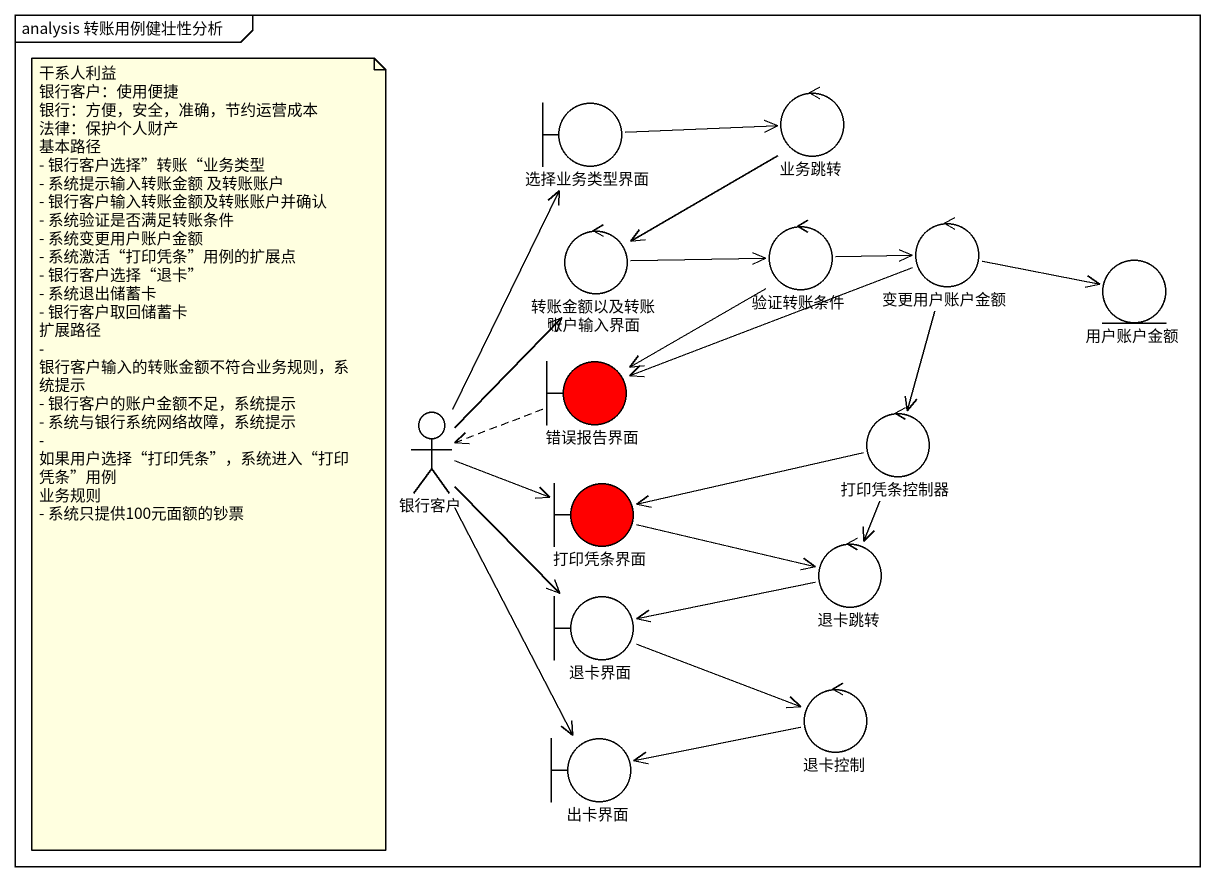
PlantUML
@startuml
mainframe analysis 转账用例健壮性分析
boundary 选择业务类型界面
control 业务跳转
control 转账金额以及转账账户输入界面
control 验证转账条件
control 变更用户账户金额
entity 用户账户金额
boundary 错误报告界面 #FF0000
actor 银行客户
control 打印凭条控制器
boundary 打印凭条界面 #FF0000
control 退卡跳转
boundary 退卡界面
control 退卡控制
boundary 出卡界面
选择业务类型界面 -right-> 业务跳转
业务跳转 --> 转账金额以及转账账户输入界面
转账金额以及转账账户输入界面 -right-> 验证转账条件
验证转账条件 -right-> 变更用户账户金额
验证转账条件 --> 错误报告界面
变更用户账户金额 -right-> 用户账户金额
变更用户账户金额 -left-> 错误报告界面
变更用户账户金额 --> 打印凭条控制器
错误报告界面 .left.> 银行客户
银行客户 -up-> 选择业务类型界面
银行客户 -up-> 转账金额以及转账账户输入界面
银行客户 -right-> 打印凭条界面
银行客户 --> 退卡界面
银行客户 --> 出卡界面
打印凭条控制器 -left-> 打印凭条界面
打印凭条控制器 --> 退卡跳转
打印凭条界面 -right-> 退卡跳转
退卡跳转 -left-> 退卡界面
退卡界面 -right-> 退卡控制
退卡控制 -left-> 出卡界面
note as N1
  干系人利益
  银行客户：使用便捷
  银行：方便，安全，准确，节约运营成本
  法律：保护个人财产
  基本路径
  - 银行客户选择”转账“业务类型
  - 系统提示输入转账金额 及转账账户
  - 银行客户输入转账金额及转账账户并确认
  - 系统验证是否满足转账条件
  - 系统变更用户账户金额
  - 系统激活“打印凭条”用例的扩展点
  - 银行客户选择“退卡”
  - 系统退出储蓄卡
  - 银行客户取回储蓄卡
  扩展路径
  - 银行客户输入的转账金额不符合业务规则，系统提示
  - 银行客户的账户金额不足，系统提示
  - 系统与银行系统网络故障，系统提示
  - 如果用户选择“打印凭条”，系统进入“打印凭条”用例
  业务规则
  - 系统只提供100元面额的钞票
end note
@enduml
